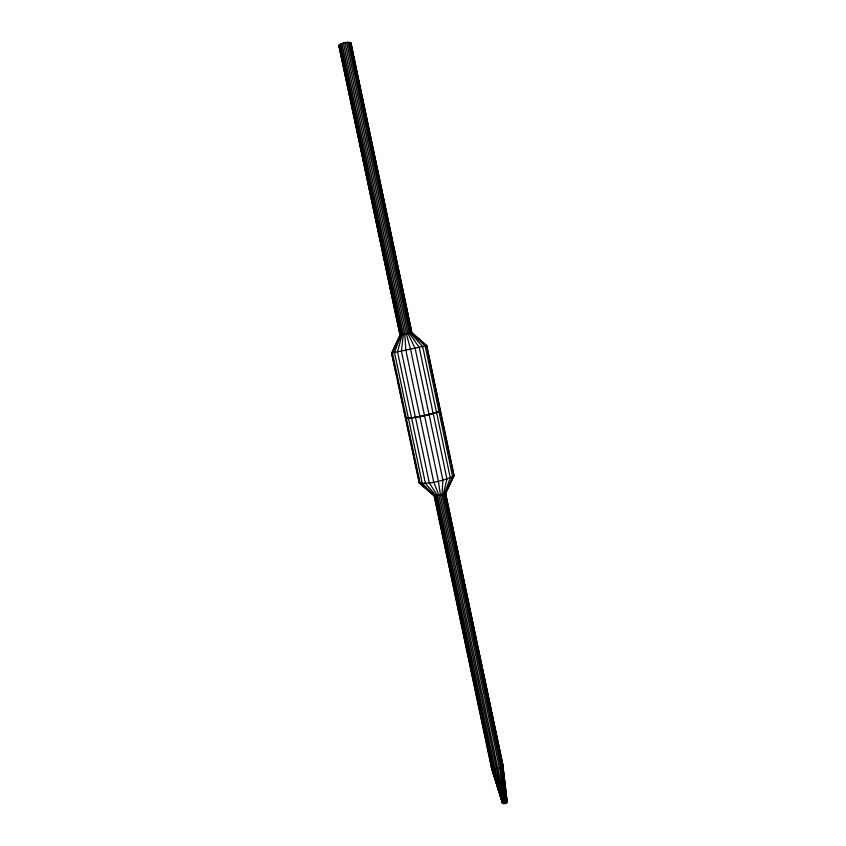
<?xml version="1.0" encoding="UTF-8"?>
<svg xmlns="http://www.w3.org/2000/svg" width="846" height="846" viewBox="0 0 846 846"><rect width="100%" height="100%" fill="white"/><g stroke="black" fill="none" stroke-linecap="round" stroke-linejoin="round"><path stroke-width="1.27" d="M454.038 475.463L445.641 493.334L440.428 495.111L433.998 495.693L419.225 483.119L391.592 353.089L400.031 335.175L338.855 45.483C341.71 42.617 346.955 41.74 350.815 42.765L411.875 332.679L426.786 345.654L454.038 475.463L445.641 493.334L502.862 765.44L507.145 802.315L505.157 803.541L502.45 803.192L491.41 767.586L434.051 495.47L422.365 485.086M419.447 482.495L419.225 483.119C430.878 483.891 443.293 480.824 453.953 476.055L426.596 345.728L411.791 332.69L350.815 42.765M440.47 410.955C429.683 415.333 417.215 417.575 405.456 418.506L405.742 418.136M392.47 351.788L400.137 335.153L338.855 45.483M350.984 43.157L356.177 69.435M502.45 803.192L502.884 802.378L501.805 798.592M502.63 803.404L491.41 767.586L491.759 766.381L494.371 775.137M405.763 417.945L411.558 417.861L424.523 415.418L436.578 412.467L440.491 410.765L439.444 410.68M400.634 335.058L400.031 335.175L411.875 332.679L421.044 341.467M506.183 801.585L507.145 802.315M339.045 45.864L339.627 46.139M423.899 344.079L425.792 345.824L426.786 345.654L391.592 353.089L397.07 377.253M476.848 642.897L502.82 764.869L507.124 802.061M491.389 767.015L502.439 802.928M495.122 777.643L502.587 802.653M502.947 803.573L492.594 768.432L435.055 495.872L422.302 483.563L408.47 418.273M503.391 803.668L493.683 768.644L436.113 495.819L425.411 483.352L397.546 351.936L402.051 334.72L340.695 43.971M503.941 803.7L495.005 768.697L437.414 495.661L429.313 482.855L415.449 417.215M504.544 803.658L496.475 768.57L438.884 495.418L433.744 482.114L405.847 350.223L404.822 334.138L343.444 43.019M408.449 418.463L394.49 352.56L401.025 334.953L339.711 44.5M397.609 379.812L403.024 405.361M403.574 407.909L419.172 481.194M433.184 413.387L446.952 478.973L443.283 494.371L500.737 767.322L506.278 803.14M433.163 413.588L419.256 347.378L409.295 333.197L348.066 42.3M429.07 414.403L442.892 480.094L441.929 494.751L499.436 767.861L505.749 803.362M429.049 414.593L415.1 348.266L407.899 333.483L346.606 42.416M356.716 72.016L363.78 105.581M364.319 108.161L411.283 331.463M476.309 640.316L445.324 492.975L502.862 765.44C500.472 768.528 495.396 769.395 491.822 768.073L434.336 495.83L420.198 483.478L392.459 352.941L400.338 335.101L339.077 45.018M350.244 42.48L411.304 332.785L425.2 346.067L452.684 476.88L445.197 493.641L502.503 766.074L506.997 802.59M349.303 42.321L410.447 332.954L422.704 346.627L436.557 412.658M345.031 42.66L406.376 333.8L410.522 349.239L438.376 481.173L440.428 495.111L505.157 803.541M341.964 43.463L403.341 334.445L401.416 351.143L415.418 417.406M342.894 61.621L343.984 66.781M350.255 96.444L350.794 99.024M358.693 136.428L360.058 142.879M366.318 172.542L366.857 175.122M374.218 209.945L376.121 218.977M382.381 248.639L382.931 251.22M390.281 286.054L392.184 295.074M398.455 324.748L398.995 327.328M434.77 496.465L435.32 499.045M440.766 524.869L442.13 531.33M443.494 537.792L444.584 542.952M449.226 564.906L449.765 567.497M450.315 570.077L451.404 575.238M457.675 604.943L458.225 607.534M459.59 613.985L460.679 619.156M465.311 641.109L465.86 643.69M466.4 646.27L467.489 651.441M473.76 681.146L474.31 683.727M475.674 690.188L476.763 695.349M482.22 721.183L483.584 727.634M484.948 734.095L486.038 739.267M490.669 761.22L491.219 763.801M436.578 412.467L450.294 477.874L444.393 493.99L501.784 766.709L506.712 802.875M505.422 792.596L505.76 795.187M506.278 799.089L506.627 801.68M502.397 764.382L503.497 773.424M503.814 776.015L505.221 787.637M505.538 790.217L506.955 801.849"/></g></svg>
